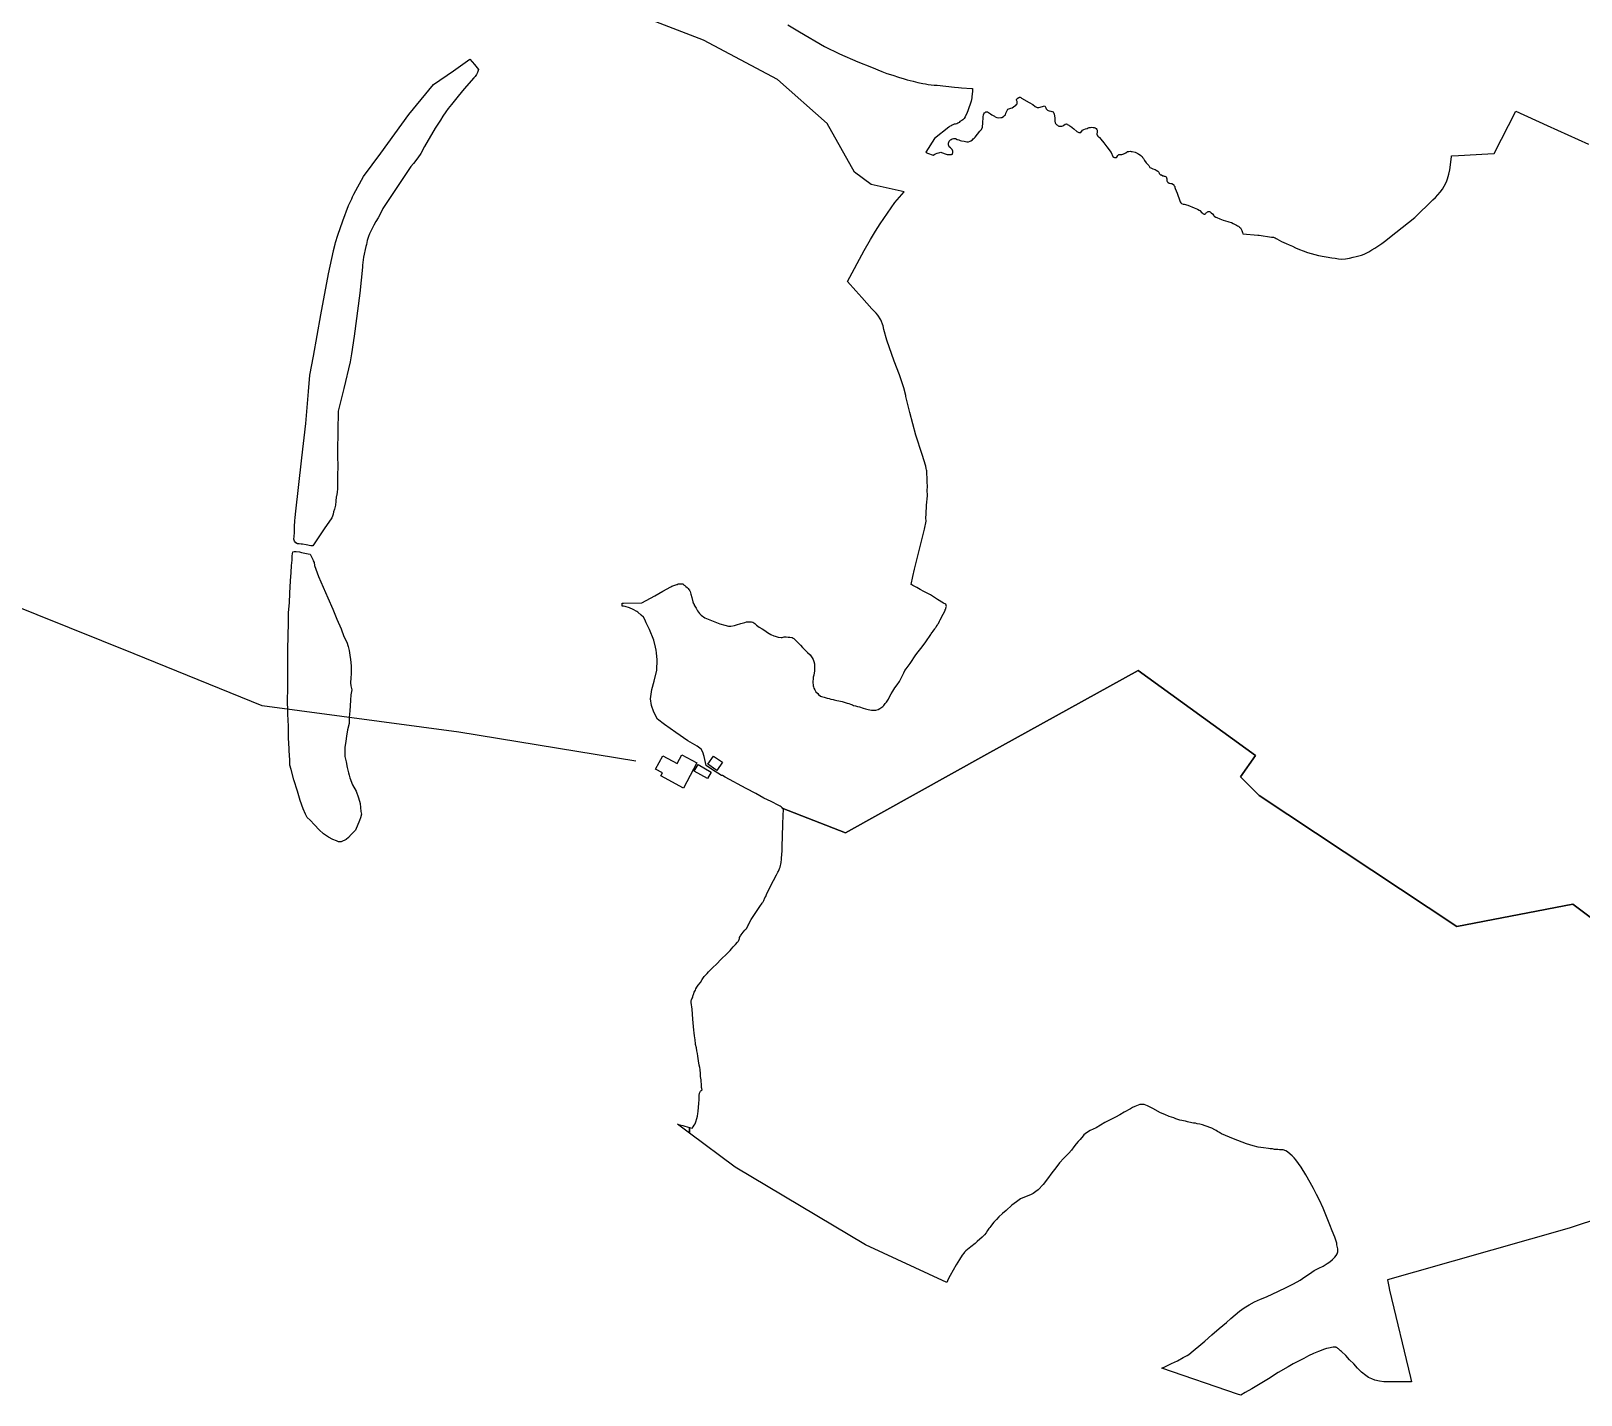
# Model space of a CAD drawing. Header units: metres. Extents: x 553506 to 563855, y 142925 to 150243.
# Drawn here: x 559693 to 560496, y 143544 to 144250 of the extents above; entities that cross this region are included whole.
import ezdxf

# ---------------------------------------------------------------- set-up
doc = ezdxf.new("R2010")
doc.units = ezdxf.units.M
for name, color, linetype in [('C-ANCIENT_WOODLAND', 94, 'Continuous'), ('C-BUILDINGS', 8, 'Continuous'), ('C-POWER_LINES', 6, 'Continuous')]:
    doc.layers.add(name, color=color, linetype=linetype)

msp = doc.modelspace()

# ---------------------------------------------------------------- linework, layer by layer
at = {"layer": 'C-ANCIENT_WOODLAND'}
for points in [[(560530.4707, 143768.8816), (560491.6391, 143798.0052), (560431.4502, 143786.3558), (560329.1939, 143854.311), (560319.486, 143864.0188), (560327.2523, 143875.0211), (560266.4162, 143919.0302), (560188.1059, 143875.6683), (560114.9732, 143834.8952), (560082.1799, 143847.7799), (560082.08, 143847.9799), (560081.5799, 143848.3799), (560080.9799, 143848.7799), (560080.3799, 143849.0799), (560076.374, 143851.1089), (560072.68, 143852.9799), (560068.3799, 143855.3099), (560063.48, 143857.9799), (560052.5799, 143863.7799), (560051.1799, 143864.6799), (560050.69, 143864.6299), (560045.5125, 143868.0071), (560042.81, 143869.77), (560041.68, 143874.5799), (560041.08, 143876.7799), (560040.07, 143878.3399), (560038.09, 143879.7999), (560035.61, 143881.2599), (560033.32, 143882.5799), (560026.99, 143886.9199), (560021.1799, 143891.0399), (560017.57, 143893.9099), (560015.64, 143897.3899), (560014.41, 143900.85), (560013.89, 143904.3099), (560014.5599, 143909.17), (560015.74, 143913.5899), (560017.15, 143919.29), (560017.4, 143924.56), (560017.03, 143928.17), (560016.8, 143929.5499), (560016.4599, 143931.1999), (560015.5799, 143934.6799), (560015.0199, 143936.4999), (560014.1398, 143938.559), (560013.37, 143940.3599), (560012.61, 143942.06), (560011.75, 143943.7999), (560011.05, 143945.3999), (560010.2599, 143946.6399), (560009.15, 143947.7499), (560007.35, 143949.3399), (560006.7501, 143949.5999), (560004.85, 143950.5999), (560002.95, 143951.4999), (560000.85, 143952.1999), (560000, 143952.3399), (559999.27, 143952.41), (559999.19, 143953.8699), (560000, 143953.8799), (560009.3799, 143954.1799), (560016.08, 143957.6799), (560020.28, 143960.0799), (560024.48, 143962.3799), (560024.9799, 143962.68), (560026.9799, 143963.4799), (560027.4799, 143963.5799), (560027.88, 143963.6799), (560028.28, 143963.8799), (560028.68, 143963.9799), (560030.48, 143963.9799), (560030.5799, 143963.8799), (560030.7799, 143963.7799), (560030.88, 143963.6799), (560031.08, 143963.5799), (560031.3799, 143963.2799), (560031.68, 143963.0799), (560031.9799, 143962.7799), (560032.28, 143962.5799), (560032.88, 143961.9799), (560033.1799, 143961.7799), (560033.3799, 143961.4799), (560033.7799, 143961.0799), (560033.88, 143960.8799), (560034.08, 143960.7799), (560034.1799, 143960.4799), (560034.2799, 143960.2799), (560034.3799, 143959.9799), (560034.7799, 143958.5799), (560035.28, 143956.8799), (560035.7799, 143954.5799), (560035.9799, 143954.1799), (560036.08, 143953.8799), (560036.48, 143953.28), (560036.48, 143952.9799), (560037.48, 143951.2799), (560038.28, 143949.8799), (560039.28, 143948.5799), (560040.08, 143947.7799), (560042.08, 143946.3799), (560042.88, 143945.9799), (560043.7799, 143945.6799), (560044.68, 143945.2799), (560047.1799, 143944.2799), (560049.7799, 143943.2799), (560052.3799, 143942.4799), (560054.38, 143942.0799), (560055.48, 143941.9799), (560057.48, 143942.3799), (560058.48, 143942.7799), (560060.68, 143943.3799), (560062.68, 143943.9799), (560063.5799, 143944.1799), (560064.48, 143944.2799), (560066.28, 143944.2799), (560066.88, 143944.0799), (560067.88, 143943.4799), (560068.88, 143942.4799), (560070.1799, 143941.4799), (560071.68, 143940.5799), (560073.08, 143939.7799), (560073.7987, 143939.3007), (560074.5799, 143938.7799), (560076.1799, 143937.7799), (560077.7799, 143937.08), (560078.48, 143936.7799), (560080.08, 143936.3799), (560081.5799, 143936.0799), (560082.1799, 143936.1799), (560082.68, 143936.3799), (560083.1799, 143936.4799), (560084.1799, 143936.4799), (560085.18, 143936.3799), (560085.7737, 143936.314), (560086.08, 143936.2799), (560087.28, 143936.0799), (560087.7799, 143935.8799), (560088.1799, 143935.5799), (560088.48, 143935.2799), (560088.88, 143934.9799), (560089.88, 143933.9799), (560089.9143, 143933.9387), (560090.3799, 143933.3799), (560091.5799, 143932.1799), (560092.68, 143930.8799), (560095.1799, 143928.3799), (560096.5799, 143927.1799), (560097.68, 143925.6799), (560098.1799, 143924.6799), (560098.5799, 143923.6799), (560098.88, 143922.5799), (560098.88, 143919.4799), (560098.7799, 143918.6799), (560098.68, 143917.7799), (560098.48, 143916.6799), (560098.1799, 143915.68), (560098.08, 143914.5799), (560097.9799, 143913.5799), (560097.9799, 143912.5799), (560098.08, 143911.6799), (560098.1799, 143911.0799), (560098.28, 143910.5799), (560098.48, 143909.9799), (560098.9799, 143908.9799), (560099.5799, 143907.9799), (560100.48, 143907.0799), (560100.88, 143906.5799), (560101.88, 143905.7799), (560102.48, 143905.5799), (560103.1799, 143905.3799), (560103.7799, 143905.2799), (560104.28, 143905.0799), (560104.88, 143904.8799), (560105.3799, 143904.7799), (560106.3799, 143904.4799), (560107.3799, 143904.2799), (560108.48, 143904.0799), (560109.08, 143903.8799), (560110.48, 143903.4799), (560111.3799, 143903.2799), (560112.28, 143903.1799), (560113.1799, 143902.9799), (560114.1799, 143902.5799), (560115.68, 143902.0799), (560116.5799, 143901.8799), (560117.48, 143901.5799), (560118.48, 143901.1799), (560119.08, 143900.9799), (560120.08, 143900.7799), (560121.08, 143900.4799), (560122.08, 143900.2799), (560124.0799, 143899.4799), (560125.1799, 143899.1799), (560125.9799, 143898.9799), (560126.68, 143898.7799), (560128.28, 143898.5799), (560129.1799, 143898.4799), (560130.5799, 143898.4799), (560131.7799, 143898.8799), (560132.68, 143899.2799), (560134.28, 143900.4799), (560134.68, 143900.9799), (560135.08, 143901.3799), (560135.48, 143901.8799), (560136.0799, 143902.6799), (560137.08, 143904.2799), (560137.88, 143905.6799), (560138.5799, 143906.9799), (560139.3799, 143908.3799), (560140.48, 143910.0799), (560141.68, 143911.6799), (560142.7799, 143913.2799), (560145.08, 143917.8799), (560145.68, 143918.9799), (560146.28, 143919.9799), (560148.3799, 143922.6799), (560151.3799, 143927.1799), (560152.5799, 143928.7799), (560153.88, 143930.3799), (560155.08, 143931.9799), (560156.48, 143933.8799), (560159.08, 143937.6799), (560159.28, 143938.0799), (560159.5799, 143938.4799), (560159.7799, 143938.7799), (560160.28, 143939.3799), (560161.08, 143940.5799), (560161.3799, 143940.9799), (560161.6799, 143941.2799), (560161.88, 143941.6799), (560162.28, 143942.2799), (560162.5799, 143942.8799), (560162.98, 143943.4799), (560163.5799, 143944.6799), (560163.88, 143945.3799), (560165.48, 143948.1799), (560166.48, 143950.1799), (560166.5799, 143950.6799), (560166.7799, 143951.0799), (560166.88, 143951.4799), (560167.08, 143951.8799), (560167.1799, 143952.2799), (560166.88, 143953.4799), (560165.58, 143953.8799), (560162.6217, 143955.8073), (560158.9799, 143958.1799), (560156.5799, 143959.4799), (560155.48, 143959.9799), (560153.58, 143961.0799), (560151.88, 143962.0799), (560149.7799, 143963.0799), (560149.28, 143963.3799), (560148.88, 143963.6799), (560149.7799, 143967.7799), (560150.71, 143971.5773), (560155.78, 143992.2799), (560156.68, 143996.3799), (560156.48, 143998.0799), (560156.5899, 143999.9999), (560156.88, 144004.6799), (560157.28, 144009.5799), (560157.1799, 144012.6799), (560157.3799, 144014.0799), (560157.1799, 144017.0799), (560157.1495, 144018.423), (560157.08, 144021.4799), (560156.9799, 144021.9799), (560156.9799, 144022.4799), (560156.88, 144023.0799), (560156.68, 144023.6799), (560156.48, 144024.8799), (560154.5799, 144030.9799), (560151.3799, 144040.9799), (560148.28, 144052.7799), (560146.1799, 144060.9799), (560146.0574, 144061.5314), (560145.1799, 144065.4799), (560142.8799, 144072.1799), (560140.1799, 144079.2799), (560136.3799, 144090.1799), (560134.68, 144095.7799), (560134.3799, 144097.6799), (560133.1799, 144100.6799), (560131.68, 144103.0799), (560130.7108, 144104.1117), (560128.5799, 144106.3799), (560123.28, 144112.2799), (560120.2199, 144115.6754), (560115.89, 144120.48), (560124.58, 144136.6799), (560127.81, 144142.2599), (560130.38, 144146.6799), (560132.88, 144150.3799), (560140.38, 144161.4799), (560145.2096, 144167.0021), (560128.2163, 144170.8862), (560119.4769, 144177.198), (560105.3967, 144202.4453), (560079.664, 144225.2648), (560041.3076, 144245.6568), (560001.0092, 144261.1936)], [(560084.9799, 144253.4799), (560091.08, 144249.8799), (560104.08, 144242.3799), (560111.7799, 144238.4799), (560121.28, 144234.2799), (560128.28, 144231.5799), (560133.68, 144229.3799), (560136.3799, 144228.3799), (560139.3799, 144227.3799), (560142.28, 144226.3799), (560145.28, 144225.58), (560146.7799, 144225.0799), (560148.3799, 144224.6799), (560149.88, 144224.2799), (560151.1799, 144223.9799), (560152.3799, 144223.6799), (560154.9799, 144223.0799), (560156.3799, 144222.8799), (560157.68, 144222.6799), (560159.1799, 144222.4799), (560160.7799, 144222.2799), (560162.28, 144222.1799), (560171.3476, 144221.2085), (560173.48, 144220.9799), (560174.88, 144220.8799), (560180.3799, 144220.4799), (560180.6999, 144220.49), (560180.5769, 144218.9489), (560180.38, 144216.4799), (560180.28, 144215.68), (560180.18, 144214.7799), (560179.9799, 144213.9799), (560179.7799, 144213.4799), (560179.5799, 144212.88), (560179.3799, 144212.3799), (560178.78, 144210.4799), (560178.2799, 144208.9799), (560177.9799, 144208.1799), (560176.7799, 144205.7799), (560176.28, 144204.9799), (560175.5799, 144204.28), (560175.1799, 144203.9799), (560174.1799, 144203.3799), (560173.6799, 144202.9799), (560173.08, 144202.5799), (560172.4799, 144202.28), (560171.88, 144202.0799), (560171.1799, 144201.9799), (560170.48, 144201.6799), (560170.18, 144201.5799), (560169.5799, 144201.1799), (560168.78, 144200.7799), (560168.48, 144200.5799), (560160.9799, 144194.6799), (560156.48, 144187.5799), (560156.6799, 144187.3799), (560156.98, 144187.2799), (560157.28, 144187.0799), (560160.26, 144186.09), (560161.18, 144186.5799), (560161.58, 144186.7799), (560162.28, 144187.0799), (560162.98, 144187.2799), (560163.68, 144187.3799), (560164.18, 144187.4799), (560164.68, 144187.3799), (560165.08, 144187.2799), (560166.5799, 144186.6799), (560166.98, 144186.5799), (560167.48, 144186.3799), (560168.08, 144186.2799), (560169.28, 144186.2799), (560169.7799, 144186.3799), (560170.28, 144186.5799), (560170.3799, 144186.9799), (560170.48, 144187.2799), (560170.48, 144188.08), (560170.08, 144188.8799), (560169.28, 144189.7799), (560168.58, 144190.3799), (560168.48, 144190.88), (560168.2799, 144191.28), (560168.2799, 144192.28), (560168.3799, 144192.7799), (560168.58, 144193.2799), (560168.88, 144193.68), (560169.28, 144193.9799), (560169.6799, 144194.1799), (560170.18, 144194.4799), (560170.7799, 144194.6799), (560171.2799, 144194.6799), (560171.7799, 144194.5799), (560172.78, 144194.1799), (560173.5799, 144193.88), (560174.28, 144193.58), (560174.98, 144193.3799), (560176.3799, 144193.1799), (560176.9799, 144193.0799), (560177.7799, 144192.9799), (560178.58, 144192.9799), (560179.3799, 144193.1799), (560179.7799, 144193.3799), (560180.5799, 144193.9799), (560181.08, 144194.3799), (560181.58, 144194.8799), (560181.9799, 144195.3799), (560184.48, 144198.48), (560184.88, 144198.7799), (560185.1799, 144199.1799), (560185.7799, 144200.3799), (560185.9801, 144202.9799), (560186.18, 144205.28), (560186.18, 144205.88), (560186.3799, 144206.88), (560186.5799, 144207.3799), (560186.88, 144207.8799), (560187.1799, 144208.1799), (560187.58, 144208.3799), (560188.3799, 144208.3799), (560188.98, 144208.1799), (560189.48, 144207.7799), (560189.9799, 144207.4799), (560190.68, 144206.9799), (560192.08, 144206.1799), (560192.4799, 144205.88), (560193.28, 144205.4799), (560193.88, 144205.28), (560195.28, 144205.4799), (560195.7799, 144205.5799), (560196.7799, 144205.9799), (560197.2799, 144206.4799), (560197.68, 144206.9799), (560197.88, 144207.6799), (560198.8799, 144209.88), (560200.5799, 144210.28), (560201.28, 144210.5799), (560201.98, 144211.08), (560202.5799, 144211.48), (560203.0799, 144211.7799), (560203.48, 144212.1799), (560203.7799, 144212.5799), (560203.7799, 144213.88), (560203.68, 144214.1799), (560203.48, 144214.48), (560203.48, 144214.8799), (560203.58, 144215.0799), (560203.7799, 144215.2799), (560204.6799, 144215.88), (560205.08, 144215.9799), (560205.3799, 144215.9799), (560205.68, 144215.88), (560205.9799, 144215.5799), (560210.08, 144213.2799), (560211.98, 144212.2799), (560213.1799, 144211.28), (560213.78, 144210.8799), (560214.08, 144210.7799), (560214.5799, 144210.68), (560214.98, 144210.68), (560218.18, 144211.48), (560218.68, 144210.5799), (560218.88, 144209.9799), (560219.08, 144209.68), (560219.28, 144209.4799), (560219.58, 144209.2799), (560219.88, 144209.1799), (560220.28, 144208.9799), (560221.28, 144208.7799), (560221.68, 144208.68), (560221.98, 144208.5799), (560222.38, 144208.3799), (560222.5799, 144208.0799), (560222.7799, 144207.6799), (560222.88, 144207.28), (560223.2799, 144205.28), (560223.2799, 144203.5799), (560223.4799, 144202.7799), (560223.68, 144202.3799), (560223.98, 144201.9799), (560224.28, 144201.6799), (560224.68, 144201.48), (560224.9799, 144201.28), (560225.38, 144201.08), (560225.7799, 144200.9799), (560226.88, 144200.9799), (560227.48, 144201.28), (560227.8799, 144201.5799), (560228.68, 144201.9799), (560229.2799, 144202.1799), (560229.58, 144202.0799), (560229.78, 144201.9799), (560230.08, 144201.7799), (560230.5799, 144201.5799), (560230.98, 144201.28), (560231.48, 144200.9799), (560233.08, 144199.68), (560234.68, 144198.28), (560234.9799, 144198.08), (560235.38, 144197.8799), (560235.7799, 144197.7799), (560236.08, 144197.6799), (560236.3799, 144197.6799), (560236.78, 144197.7799), (560237.68, 144198.9799), (560238.38, 144199.38), (560239.1799, 144199.68), (560239.9799, 144199.88), (560240.48, 144200.08), (560241.08, 144200.2799), (560241.7799, 144200.3799), (560242.3799, 144200.4799), (560243.08, 144200.3799), (560243.6799, 144200.2799), (560244.18, 144200.08), (560244.68, 144199.7799), (560244.9799, 144199.2799), (560245.1799, 144198.9799), (560245.1799, 144198.48), (560245.0799, 144196.5799), (560245.38, 144196.2799), (560245.48, 144196.0799), (560245.88, 144195.68), (560246.08, 144195.3799), (560246.48, 144195.08), (560247.08, 144194.28), (560248.68, 144192.3799), (560250.18, 144190.3799), (560252.4799, 144187.3799), (560253.3799, 144185.38), (560253.7799, 144184.9799), (560254.18, 144184.7799), (560254.88, 144184.7799), (560255.1799, 144184.88), (560255.3799, 144184.9799), (560255.9799, 144185.7799), (560256.48, 144186.2799), (560257.5799, 144186.2799), (560258.08, 144186.3799), (560258.48, 144186.48), (560258.78, 144186.6799), (560259.08, 144186.7799), (560260.08, 144187.2799), (560260.9799, 144187.88), (560261.38, 144187.98), (560261.68, 144187.98), (560262.28, 144188.08), (560262.78, 144187.98), (560263.28, 144187.98), (560264.88, 144187.5799), (560265.5799, 144187.2799), (560266.28, 144186.88), (560266.8799, 144186.48), (560267.5799, 144186.0799), (560267.9799, 144185.6799), (560268.4799, 144185.28), (560268.78, 144184.7799), (560269.1799, 144184.2799), (560269.7799, 144183.2799), (560270.5799, 144182.08), (560271.9799, 144180.68), (560272.1799, 144180.3799), (560272.3799, 144179.9799), (560272.5799, 144179.68), (560272.98, 144179.3799), (560273.9799, 144178.9799), (560275.1799, 144178.58), (560275.7799, 144178.28), (560276.68, 144177.68), (560277.0799, 144177.1799), (560277.38, 144176.5799), (560278.08, 144175.8799), (560278.4799, 144175.7799), (560279.28, 144175.3799), (560279.5799, 144175.28), (560279.9799, 144175.1799), (560280.28, 144175.08), (560280.68, 144174.9799), (560280.98, 144174.7799), (560281.1799, 144174.3799), (560281.1799, 144174.1799), (560281.28, 144173.7799), (560281.28, 144172.7799), (560281.4799, 144172.3799), (560281.88, 144171.9799), (560282.5799, 144171.5799), (560283.38, 144171.2799), (560283.88, 144171.2799), (560284.68, 144170.88), (560284.88, 144170.68), (560284.9799, 144170.48), (560285.1799, 144170.1799), (560285.3799, 144169.7799), (560285.48, 144169.28), (560285.5799, 144168.6799), (560286.5799, 144166.3799), (560287.9799, 144162.28), (560288.28, 144161.7799), (560288.5799, 144161.3799), (560288.98, 144160.9799), (560289.7799, 144160.5799), (560290.2799, 144160.5799), (560292.18, 144160.0799), (560295.3799, 144158.6799), (560297.1799, 144157.9799), (560297.98, 144157.5799), (560298.3799, 144157.28), (560299.48, 144156.1799), (560299.78, 144155.9799), (560300.08, 144155.6799), (560300.3799, 144155.5799), (560300.58, 144155.4799), (560300.9799, 144155.4799), (560301.28, 144155.6799), (560301.48, 144155.9799), (560301.6799, 144156.1799), (560301.98, 144156.3799), (560302.28, 144156.6799), (560302.68, 144156.7799), (560302.9799, 144156.8799), (560303.3799, 144156.7799), (560303.68, 144156.6799), (560304.28, 144156.08), (560304.98, 144155.5799), (560305.5799, 144154.7799), (560305.88, 144154.48), (560306.68, 144153.8799), (560307.1799, 144153.7799), (560308.7999, 144153.09), (560310.4799, 144152.3799), (560312.89, 144151.6599), (560313.48, 144151.48), (560314.7799, 144151.1799), (560315.5799, 144150.5799), (560317.3799, 144149.68), (560317.88, 144149.48), (560318.48, 144149.1799), (560318.9799, 144148.7799), (560319.48, 144148.28), (560319.8799, 144147.68), (560320.1799, 144146.9799), (560320.3799, 144146.4799), (560320.48, 144145.88), (560320.5799, 144145.18), (560328.37, 144144.5399), (560329.08, 144144.48), (560335.48, 144143.5799), (560335.9799, 144143.5799), (560336.48, 144143.48), (560336.88, 144143.28), (560337.3799, 144143.1799), (560337.88, 144142.88), (560338.28, 144142.5799), (560340.68, 144141.28), (560343.08, 144140.28), (560344.68, 144139.5799), (560346.3799, 144138.7799), (560347.9799, 144138.08), (560349.9799, 144137.1799), (560351.98, 144136.3799), (560354.08, 144135.5799), (560355.9799, 144134.9799), (560357.9799, 144134.48), (560359.88, 144133.9799), (560366.7799, 144132.7799), (560368.48, 144132.5799), (560370.1799, 144132.28), (560371.88, 144132.1799), (560373.88, 144132.3799), (560375.88, 144132.68), (560377.88, 144133.1799), (560379.28, 144133.48), (560380.7799, 144133.7799), (560382.1799, 144134.28), (560383.48, 144134.7799), (560385.88, 144135.9799), (560387.48, 144136.88), (560388.9799, 144137.7799), (560392.5799, 144140.1799), (560394.68, 144141.7799), (560396.68, 144143.28), (560409.6799, 144153.68), (560418.9799, 144162.88), (560420.38, 144164.08), (560421.68, 144165.48), (560422.88, 144166.88), (560423.9799, 144168.3799), (560424.9799, 144169.9799), (560425.7799, 144171.5799), (560426.28, 144172.68), (560426.68, 144173.7799), (560427.08, 144174.9799), (560427.3799, 144176.08), (560427.7799, 144178.48), (560428.7799, 144185.08), (560428.8066, 144185.6937), (560432.424, 144185.8751), (560447.4684, 144186.6288), (560450.8101, 144186.7963), (560462.1012, 144208.8215), (560478.3407, 144201.3263), (560499.5883, 144191.7441)], [(560524.2199, 143641.59), (560489.72, 143630.09), (560409.5646, 143607.3478), (560395.5799, 143603.38), (560396.2199, 143599.97), (560396.5799, 143598.0799), (560407.536, 143552.7311), (560408.08, 143550.4799), (560405.9799, 143550.58), (560401.68, 143550.58), (560400.7799, 143550.4799), (560395.9799, 143550.4799), (560393.68, 143550.58), (560391.3799, 143550.8799), (560389.08, 143551.38), (560387.3799, 143552.0799), (560385.7799, 143552.8799), (560384.28, 143553.78), (560382.08, 143555.58), (560380.08, 143557.6799), (560378.08, 143559.8799), (560375.9799, 143561.98), (560373.9799, 143564.18), (560371.7799, 143566.2799), (560371.28, 143566.6799), (560370.8633, 143567.0271), (560370.68, 143567.18), (560370.1799, 143567.6799), (560369.88, 143567.8799), (560369.5799, 143568.18), (560369.28, 143568.2799), (560369.08, 143568.38), (560368.7799, 143568.4799), (560367.48, 143568.4799), (560365.08, 143568.0799), (560363.9799, 143567.78), (560362.48, 143567.38), (560361.1799, 143566.78), (560359.7799, 143566.2799), (560357.1799, 143565.18), (560354.68, 143563.98), (560352.1799, 143562.6799), (560346.7799, 143559.8799), (560344.08, 143558.38), (560338.88, 143555.38), (560333.88, 143552.18), (560328.7799, 143548.98), (560325.28, 143546.98), (560321.88, 143544.98), (560319.7055, 143543.7375), (560317.9286, 143544.1523), (560278.7066, 143557.592), (560280.68, 143558.48), (560283.68, 143559.98), (560286.7799, 143561.48), (560289.7799, 143563.18), (560291.7799, 143564.18), (560292.7799, 143564.78), (560294.88, 143566.58), (560298.88, 143569.98), (560300.9799, 143571.68), (560304.68, 143574.88), (560308.48, 143578.18), (560312.28, 143581.38), (560314.48, 143583.38), (560318.88, 143587.18), (560321.3799, 143588.88), (560323.9799, 143590.48), (560326.68, 143591.98), (560329.7799, 143593.38), (560332.9799, 143594.68), (560336.1799, 143596.08), (560338.7799, 143597.28), (560343.48, 143599.68), (560346.88, 143601.38), (560350.28, 143603.18), (560352.7799, 143604.88), (560355.1799, 143606.58), (560357.68, 143608.18), (560359.9799, 143609.38), (560362.1799, 143610.48), (560364.3799, 143611.78), (560365.7799, 143612.78), (560367.1799, 143613.88), (560368.3799, 143615.18), (560368.9799, 143615.98), (560369.48, 143616.88), (560369.7799, 143617.88), (560369.7799, 143619.38), (560369.68, 143620.18), (560369.5799, 143620.88), (560369.3799, 143621.58), (560369.28, 143622.38), (560368.28, 143625.58), (560366.9799, 143628.78), (560365.68, 143631.88), (560363.9799, 143636.18), (560362.1799, 143640.48), (560360.28, 143644.68), (560358.7799, 143647.68), (560357.1799, 143650.78), (560355.5799, 143653.78), (560353.28, 143657.78), (560350.88, 143661.78), (560348.1799, 143665.48), (560347.1799, 143666.58), (560346.28, 143667.68), (560345.1799, 143668.58), (560343.7799, 143669.78), (560342.88, 143670.28), (560342.48, 143670.48), (560341.9799, 143670.58), (560341.5799, 143670.68), (560341.08, 143670.68), (560340.5799, 143670.78), (560339.68, 143670.78), (560338.7799, 143670.88), (560337.88, 143670.88), (560337.08, 143670.98), (560335.9799, 143671.18), (560334.88, 143671.28), (560333.88, 143671.38), (560331.28, 143671.78), (560328.5799, 143672.18), (560326.08, 143672.78), (560322.5799, 143673.88), (560315.7799, 143676.48), (560313.68, 143677.38), (560311.68, 143678.18), (560309.68, 143679.08), (560309.1799, 143679.38), (560308.68, 143679.58), (560308.1799, 143679.88), (560307.48, 143680.28), (560306.7799, 143680.78), (560306.08, 143681.18), (560304.5799, 143681.98), (560301.1799, 143683.18), (560299.7799, 143683.68), (560298.3799, 143683.98), (560297.08, 143684.28), (560296.08, 143684.48), (560295.08, 143684.58), (560294.1799, 143684.68), (560291.9799, 143685.28), (560290.9799, 143685.58), (560287.9799, 143686.18), (560286.9799, 143686.48), (560285.88, 143686.88), (560284.88, 143687.28), (560282.5799, 143688.08), (560280.28, 143688.98), (560278.08, 143689.88), (560274.08, 143692.08), (560271.28, 143693.48), (560270.3799, 143693.88), (560269.5799, 143694.18), (560268.7799, 143694.28), (560267.9799, 143694.28), (560267.49, 143694.21), (560267.28, 143694.18), (560266.3799, 143693.88), (560265.5799, 143693.58), (560264.7799, 143693.18), (560263.5799, 143692.68), (560262.48, 143691.98), (560259.1799, 143690.18), (560256.9799, 143688.88), (560254.68, 143687.68), (560253.68, 143687.18), (560252.5799, 143686.68), (560251.5799, 143686.18), (560249.28, 143684.88), (560246.9799, 143683.48), (560244.68, 143682.18), (560241.68, 143680.78), (560240.1799, 143679.98), (560238.9799, 143679.08), (560238.3799, 143678.48), (560237.9799, 143677.98), (560236.48, 143676.18), (560235.3799, 143675.08), (560234.3799, 143673.88), (560233.08, 143672.28), (560231.88, 143670.58), (560230.5799, 143668.98), (560229.68, 143668.18), (560228.88, 143667.28), (560227.9799, 143666.48), (560225.7799, 143663.98), (560223.7799, 143661.38), (560221.68, 143658.78), (560219.48, 143655.78), (560217.1799, 143652.78), (560214.68, 143650.08), (560213.3799, 143649.08), (560212.08, 143648.18), (560210.68, 143647.48), (560209.3799, 143646.88), (560208.08, 143646.38), (560206.68, 143645.88), (560205.5799, 143645.28), (560203.3799, 143643.88), (560200.9799, 143642.08), (560198.08, 143639.38), (560196.1799, 143637.68), (560194.3799, 143635.98), (560193.08, 143634.58), (560191.7799, 143633.28), (560190.5799, 143631.78), (560190.08, 143631.18), (560189.68, 143630.58), (560189.1799, 143629.98), (560188.3799, 143628.88), (560187.68, 143627.78), (560186.88, 143626.78), (560185.68, 143625.48), (560183.08, 143623.28), (560181.9799, 143622.28), (560179.7799, 143620.48), (560178.88, 143619.78), (560177.28, 143618.38), (560176.88, 143618.08), (560176.48, 143617.68), (560176.1799, 143617.28), (560175.3799, 143616.18), (560173.9799, 143613.98), (560172.28, 143611.18), (560170.68, 143608.48), (560169.08, 143605.58), (560168.08, 143603.68), (560167.3321, 143602.1014), (560125.1776, 143621.5813), (560057.7328, 143661.7921), (560034.1493, 143679.4379), (560034.1399, 143682.34), (560035.48, 143681.98), (560036.08, 143682.6799), (560036.08, 143682.6799), (560036.5799, 143683.4799), (560036.9799, 143684.2799), (560037.3799, 143685.18), (560037.9799, 143686.98), (560038.1799, 143688.18), (560038.3799, 143689.4799), (560038.5799, 143690.6801), (560038.7799, 143692.78), (560038.9799, 143694.78), (560039.08, 143696.8799), (560039.08, 143698.6799), (560039.1799, 143699.4799), (560039.28, 143699.7799), (560039.28, 143700.0799), (560039.3799, 143700.38), (560039.68, 143700.78), (560039.88, 143701.08), (560040.1799, 143701.4799), (560040.5799, 143701.8799), (560040.3799, 143702.98), (560040.3799, 143703.8799), (560040.28, 143704.8799), (560040.1799, 143705.98), (560040.08, 143706.98), (560039.88, 143708.78), (560039.7799, 143710.58), (560039.65, 143711.78), (560039.5799, 143712.38), (560039.3959, 143713.4385), (560039.1799, 143714.6799), (560038.7799, 143716.8799), (560038.3799, 143719.18), (560038.1799, 143720.58), (560037.88, 143722.0799), (560037.68, 143723.58), (560037.28, 143725.38), (560037.1799, 143726.2799), (560037.08, 143726.98), (560036.9799, 143727.78), (560036.68, 143729.8799), (560036.5799, 143731.2799), (560036.3799, 143732.6799), (560036.1799, 143734.6799), (560035.7799, 143738.4799), (560035.48, 143743.58), (560034.9799, 143747.0799), (560034.9799, 143748.08), (560035.1799, 143748.4799), (560035.28, 143748.98), (560035.58, 143749.4799), (560035.7799, 143749.8799), (560035.88, 143750.38), (560035.9799, 143750.78), (560036.1799, 143751.18), (560036.5799, 143752.38), (560036.8799, 143752.98), (560037.1799, 143753.4799), (560037.3799, 143754.0799), (560037.9799, 143755.0799), (560038.28, 143755.4799), (560038.5799, 143755.98), (560039.7424, 143757.433), (560039.7799, 143757.48), (560040.68, 143758.98), (560040.9799, 143759.58), (560041.7799, 143760.58), (560042.48, 143761.38), (560043.1799, 143762.0799), (560043.88, 143762.8799), (560045.9799, 143765.0799), (560048.1799, 143767.18), (560050.3799, 143769.38), (560053.5799, 143772.38), (560055.08, 143773.98), (560055.88, 143774.8799), (560056.7799, 143775.8799), (560057.5799, 143776.78), (560057.88, 143777.18), (560058.9799, 143778.2799), (560059.08, 143778.4799), (560059.3799, 143778.78), (560059.48, 143778.98), (560059.5799, 143779.0799), (560059.68, 143779.2799), (560059.88, 143779.78), (560059.9799, 143780.1799), (560060.08, 143780.6799), (560060.3799, 143781.18), (560060.5799, 143781.6799), (560060.88, 143782.18), (560061.88, 143783.58), (560062.7799, 143784.4799), (560062.9799, 143784.78), (560063.28, 143784.98), (560063.3799, 143785.0799), (560063.48, 143785.2799), (560063.78, 143785.58), (560064.3799, 143786.78), (560064.5799, 143787.2799), (560064.88, 143787.78), (560066.08, 143789.98), (560067.3799, 143792.0799), (560068.7799, 143794.18), (560070.5799, 143796.78), (560071.7799, 143798.4799), (560071.9799, 143798.8799), (560072.28, 143799.2799), (560072.5799, 143799.8799), (560073.18, 143801.2799), (560073.5799, 143801.98), (560074.1799, 143803.58), (560075.28, 143805.7799), (560076.48, 143807.98), (560077.5799, 143810.18), (560078.48, 143811.8799), (560078.5543, 143812.0123), (560079.2, 143813.1599), (560079.3799, 143813.4799), (560079.93, 143814.66), (560080.1799, 143815.18), (560080.48, 143815.8799), (560080.7799, 143816.48), (560080.9799, 143817.18), (560081.28, 143817.98), (560081.3799, 143818.78), (560081.5799, 143819.58), (560081.5799, 143820.18), (560081.68, 143820.8799), (560081.68, 143821.4799), (560081.7799, 143822.38), (560081.88, 143823.18), (560081.9799, 143824.0799), (560082.08, 143825.2799), (560082.08, 143826.58), (560082.1799, 143827.78), (560082.48, 143839.0799), (560082.6861, 143844.3022), (560082.7799, 143846.6799), (560082.7799, 143847.0799), (560082.68, 143847.18), (560082.5799, 143847.38), (560082.48, 143847.4799), (560082.3799, 143847.6799), (560082.1799, 143847.78), (560114.9732, 143834.8952), (560188.106, 143875.6683), (560266.4162, 143919.0302), (560327.2523, 143875.0211), (560319.486, 143864.0188), (560329.1938, 143854.3109), (560431.4502, 143786.3558), (560491.6391, 143798.0052), (560530.4706, 143768.8815)]]:
    msp.add_lwpolyline(points, dxfattribs=at)
for points in [[(559831.1699, 143984.6399), (559830.1699, 143985.2399), (559829.47, 143986.0399), (559829.27, 143987.1399), (559829.3799, 143988.3799), (559829.48, 143990.4799), (559829.5799, 143993.4799), (559829.7799, 143996.6799), (559829.8999, 143998.0799), (559830.12, 143999.9999), (559833.3399, 144029.1699), (559835.44, 144047.0699), (559836.84, 144063.5699), (559837.5399, 144071.9699), (559839.44, 144081.8699), (559843.24, 144103.2699), (559847.1399, 144124.5699), (559849.7399, 144136.4699), (559849.7399, 144136.6699), (559850.5399, 144139.9699), (559850.7399, 144140.7699), (559852.04, 144144.5699), (559854.5399, 144152.0699), (559857.5399, 144159.8699), (559859.04, 144163.0699), (559859.24, 144163.3699), (559859.5399, 144164.3699), (559860.24, 144165.7699), (559865.35, 144174.9599), (559874.19, 144186.9699), (559888.79, 144207.0699), (559901.5399, 144222.6699), (559911.84, 144229.6699), (559920.35, 144235.6599), (559922.6899, 144232.9099), (559924.84, 144230.3699), (559924.3399, 144228.8699), (559923.84, 144227.7699), (559923.04, 144226.6699), (559922.44, 144226.0699), (559917.3399, 144220.3699), (559914.24, 144216.5699), (559910.84, 144212.2699), (559909.1399, 144210.1699), (559907.84, 144208.4699), (559906.44, 144206.2699), (559905.1399, 144204.1699), (559902.44, 144200.0699), (559896.84, 144190.4699), (559894.9399, 144186.8699), (559893.44, 144184.5699), (559891.24, 144181.6699), (559889.84, 144180.0699), (559882.24, 144168.6699), (559875.3399, 144158.3699), (559873.04, 144153.7699), (559872.84, 144153.4699), (559871.7399, 144151.5699), (559870.64, 144149.7699), (559869.44, 144147.3699), (559869.04, 144146.6699), (559868.44, 144145.1699), (559867.84, 144143.8699), (559867.24, 144141.7699), (559866.84, 144139.7699), (559866.5399, 144138.6699), (559865.3399, 144133.1699), (559864.7399, 144128.9699), (559864.7399, 144127.9699), (559863.3399, 144114.5699), (559860.44, 144092.1699), (559859.04, 144083.0699), (559858.3399, 144078.9699), (559855.04, 144065.0699), (559852.1399, 144053.3699), (559851.84, 144032.6699), (559851.7399, 144030.1699), (559851.84, 144028.7699), (559852.04, 144026.2699), (559851.8, 144018.6799), (559851.8999, 144015.9799), (559851.8, 144013.2799), (559851.6, 144011.2799), (559851.2999, 144009.3799), (559851.2, 144009.0799), (559851, 144006.7799), (559850.6999, 144004.6799), (559850.2, 144002.6799), (559849.8, 144001.1799), (559849.52, 143999.9999), (559849.2999, 143998.9799), (559848.8999, 143998.0799), (559844.88, 143992.3799), (559839.12, 143983.5499), (559838.07, 143983.6399), (559835.5699, 143984.1399), (559833.7699, 143984.4399), (559833.0099, 143984.5199), (559831.9699, 143984.6399), (559831.1699, 143984.6399)], [(559826.3799, 143890.2799), (559826.1799, 143896.4799), (559826.0899, 143898.3799), (559825.88, 143902.9799), (559826.08, 143910.2799), (559826.1799, 143918.8799), (559826.1799, 143929.4799), (559826.28, 143937.4799), (559826.3799, 143943.1799), (559826.3799, 143949.0799), (559826.88, 143954.1799), (559827.08, 143959.0799), (559827.48, 143965.5799), (559827.7799, 143969.8799), (559828.08, 143973.4799), (559828.28, 143976.2799), (559828.3799, 143978.3799), (559828.47, 143979.4399), (559828.67, 143980.4399), (559829.3699, 143980.6399), (559830.47, 143980.6399), (559832.07, 143980.4399), (559833.0899, 143980.1699), (559833.9699, 143979.9399), (559836.5699, 143979.5399), (559837.7399, 143979.2799), (559838.9799, 143976.4799), (559839.2999, 143975.9199), (559839.7799, 143975.0799), (559839.9799, 143973.3799), (559841.9799, 143967.7799), (559844.3799, 143962.1799), (559846.7799, 143956.6799), (559849.48, 143950.7799), (559851.48, 143945.6799), (559853.68, 143940.5799), (559855.1799, 143936.5799), (559856.5799, 143933.7799), (559857.28, 143931.4799), (559857.88, 143929.3799), (559858.1799, 143926.9799), (559858.48, 143924.6799), (559858.88, 143921.4799), (559858.88, 143919.7799), (559858.9799, 143917.2799), (559858.68, 143915.2799), (559858.48, 143912.6799), (559858.68, 143911.0799), (559859.1799, 143909.0799), (559858.7799, 143906.3799), (559858.48, 143903.6799), (559858.3799, 143900.6799), (559858.1799, 143898.1799), (559857.88, 143894.7799), (559857.7799, 143891.6799), (559856.9799, 143888.3799), (559856.48, 143884.9799), (559856.08, 143882.3799), (559855.68, 143879.1799), (559855.5799, 143877.2799), (559855.68, 143874.5799), (559856.28, 143871.7799), (559856.7799, 143868.7799), (559857.5799, 143866.0799), (559857.88, 143864.8799), (559858.1799, 143863.3799), (559859.5799, 143859.8799), (559861.48, 143856.4799), (559862.68, 143853.0799), (559863.48, 143850.1799), (559863.68, 143848.0799), (559863.9799, 143846.0799), (559864.1799, 143844.6799), (559863.68, 143842.7799), (559863.28, 143841.2799), (559861.08, 143836.2799), (559858.88, 143834.0799), (559857.5799, 143832.4799), (559856.28, 143831.5799), (559853.68, 143830.3799), (559852.28, 143830.3799), (559851.28, 143830.7799), (559849.48, 143831.5799), (559847.08, 143832.6799), (559844.5799, 143834.4799), (559842.3799, 143836.5799), (559839.9799, 143839.1799), (559837.5799, 143841.5799), (559836.08, 143842.8799), (559835.1799, 143844.6799), (559833.9799, 143847.3799), (559832.48, 143851.7799), (559831.08, 143856.4799), (559829.28, 143862.4799), (559827.88, 143867.7799), (559827.1799, 143870.0799), (559827.08, 143872.6799), (559826.7799, 143877.5799), (559826.7299, 143878.5799), (559826.48, 143884.0799), (559826.3799, 143890.2799)], [(560029.1799, 143683.6799), (560030.68, 143683.2799), (560031.76, 143682.9899), (560034.1399, 143682.3399), (560034.1493, 143679.4379), (560027.9495, 143684.0768), (560029.1799, 143683.6799)]]:
    msp.add_lwpolyline(points, close=True, dxfattribs=at)
at = {"layer": 'C-BUILDINGS'}
for points in [[(560030.1303, 143875.3779), (560037.9728, 143871.1366), (560030.9249, 143858.1624), (560019.3392, 143864.4242), (560020.1932, 143865.9867), (560016.5636, 143867.955), (560020.3424, 143874.9064), (560027.7079, 143870.9285), (560030.1303, 143875.3779)], [(560043.4721, 143863.0494), (560036.599, 143866.9424), (560038.5296, 143870.3303), (560045.3957, 143866.4371), (560043.4721, 143863.0494)], [(560048.3157, 143867.2625), (560043.6264, 143870.4555), (560046.5174, 143874.6858), (560051.2067, 143871.4928), (560048.3157, 143867.2625)]]:
    msp.add_lwpolyline(points, close=True, dxfattribs=at)
at = {"layer": 'C-POWER_LINES'}
msp.add_lwpolyline([(560006.2386, 143872.1525), (559914.662, 143887.0785), (559812.8076, 143900.6627), (559746.4709, 143927.7062), (559679.5716, 143954.6441), (559557.9955, 143995.9798), (559470.652, 144025.9254), (559393.2208, 144026.6189), (559340.3624, 144027.5072), (559276.9087, 144028.2571), (559168.5898, 144029.5778)], dxfattribs=at)

doc.saveas('drawing.dxf')
